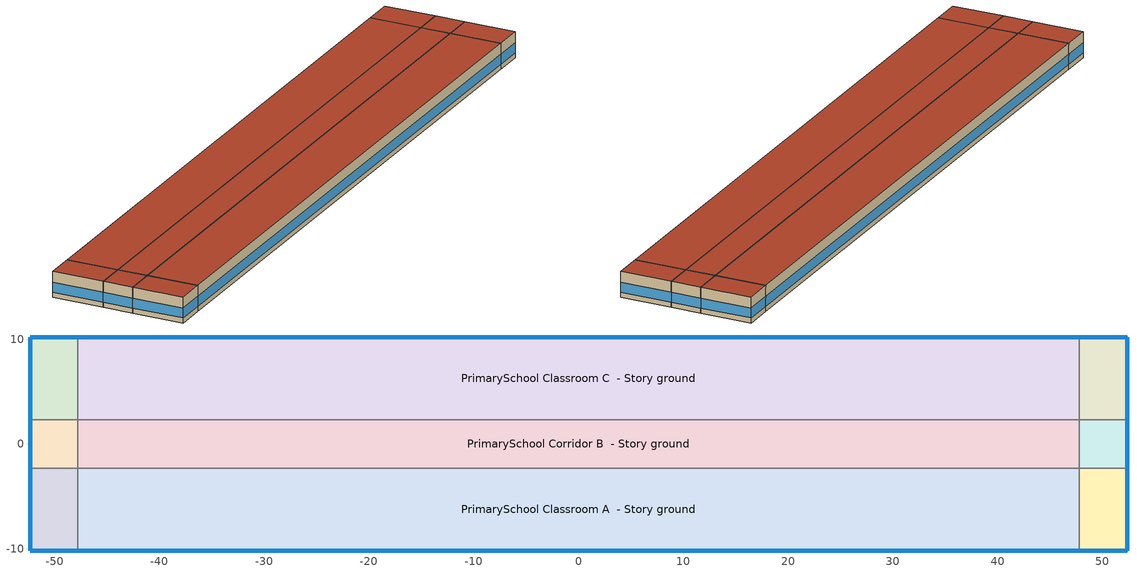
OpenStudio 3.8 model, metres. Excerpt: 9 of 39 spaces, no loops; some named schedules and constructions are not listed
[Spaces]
PrimarySchool Classroom A end_a - Story ground
 floor ground (Foundation F 1.26W/m*K Perim 12.47m Area 36.13m2): -52.36,-10.2 -52.36,-2.3 -47.79,-2.3 -47.79,-10.2 z0
 wall outside: -52.36,-2.3 -52.36,-10.2 -47.79,-10.2 z0:3.96
 wall to PrimarySchool Corridor B end_a - Story ground: -47.79,-2.3 -52.36,-2.3 z0:3.96
 wall to PrimarySchool Classroom A  - Story ground: -47.79,-10.2 -47.79,-2.3 z0:3.96
 window (Window U-0.91 SHGC 0.53): -52.33,-10.2 -47.81,-10.2 / -52.36,-2.33 -52.36,-10.18 z0.76:2.28
 roof outside: -47.79,-10.2 -47.79,-2.3 -52.36,-2.3 -52.36,-10.2 z3.96
PrimarySchool Corridor B end_a - Story ground
 floor ground (Foundation F 1.26W/m*K Perim 4.6m Area 21.03m2): -52.36,-2.3 -52.36,2.3 -47.79,2.3 -47.79,-2.3 z0
 wall outside: -52.36,2.3 -52.36,-2.3 z0:3.96
 wall to PrimarySchool Classroom C end_a - Story ground: -47.79,2.3 -52.36,2.3 z0:3.96
 wall to PrimarySchool Corridor B  - Story ground: -47.79,-2.3 -47.79,2.3 z0:3.96
 window (Window U-0.91 SHGC 0.53): -52.36,2.27 -52.36,-2.27 z0.76:2.28
 roof outside: -47.79,-2.3 -47.79,2.3 -52.36,2.3 -52.36,-2.3 z3.96
PrimarySchool Classroom C end_a - Story ground
 floor ground (Foundation F 1.26W/m*K Perim 12.47m Area 36.13m2): -52.36,2.3 -52.36,10.2 -47.79,10.2 -47.79,2.3 z0
 wall outside: -47.79,10.2 -52.36,10.2 -52.36,2.3 z0:3.96
 wall to PrimarySchool Classroom C  - Story ground: -47.79,2.3 -47.79,10.2 z0:3.96
 window (Window U-0.91 SHGC 0.53): -52.36,10.18 -52.36,2.33 / -47.81,10.2 -52.33,10.2 z0.76:2.28
 roof outside: -47.79,2.3 -47.79,10.2 -52.36,10.2 -52.36,2.3 z3.96
PrimarySchool Classroom A  - Story ground
 floor ground (Foundation F 1.26W/m*K Perim 95.57m Area 755.25m2): -47.79,-10.2 -47.79,-2.3 47.79,-2.3 47.79,-10.2 z0
 wall outside: -47.79,-10.2 47.79,-10.2 z0:3.96
 wall to PrimarySchool Corridor B  - Story ground: 47.79,-2.3 -47.79,-2.3 z0:3.96
 wall to PrimarySchool Classroom A end_b - Story ground: 47.79,-10.2 47.79,-2.3 z0:3.96
 window (Window U-0.91 SHGC 0.53): -47.76,-10.2 47.76,-10.2 z0.76:2.27
 roof outside: 47.79,-10.2 47.79,-2.3 -47.79,-2.3 -47.79,-10.2 z3.96
PrimarySchool Corridor B  - Story ground
 floor ground (Foundation F 1.26W/m*K Perim 0.0m Area 439.69m2): -47.79,-2.3 -47.79,2.3 47.79,2.3 47.79,-2.3 z0
 wall to PrimarySchool Classroom C  - Story ground: 47.79,2.3 -47.79,2.3 z0:3.96
 wall to PrimarySchool Corridor B end_b - Story ground: 47.79,-2.3 47.79,2.3 z0:3.96
 roof outside: 47.79,-2.3 47.79,2.3 -47.79,2.3 -47.79,-2.3 z3.96
PrimarySchool Classroom C  - Story ground
 floor ground (Foundation F 1.26W/m*K Perim 95.57m Area 755.25m2): -47.79,2.3 -47.79,10.2 47.79,10.2 47.79,2.3 z0
 wall outside: 47.79,10.2 -47.79,10.2 z0:3.96
 wall to PrimarySchool Classroom C end_b - Story ground: 47.79,2.3 47.79,10.2 z0:3.96
 window (Window U-0.91 SHGC 0.53): 47.76,10.2 -47.76,10.2 z0.76:2.27
 roof outside: 47.79,2.3 47.79,10.2 -47.79,10.2 -47.79,2.3 z3.96
PrimarySchool Classroom A end_b - Story ground
 floor ground (Foundation F 1.26W/m*K Perim 12.47m Area 36.13m2): 47.79,-10.2 47.79,-2.3 52.36,-2.3 52.36,-10.2 z0
 wall outside: 47.79,-10.2 52.36,-10.2 52.36,-2.3 z0:3.96
 wall to PrimarySchool Corridor B end_b - Story ground: 52.36,-2.3 47.79,-2.3 z0:3.96
 window (Window U-0.91 SHGC 0.53): 47.81,-10.2 52.33,-10.2 / 52.36,-10.18 52.36,-2.33 z0.76:2.28
 roof outside: 52.36,-10.2 52.36,-2.3 47.79,-2.3 47.79,-10.2 z3.96
PrimarySchool Corridor B end_b - Story ground
 floor ground (Foundation F 1.26W/m*K Perim 4.6m Area 21.03m2): 47.79,-2.3 47.79,2.3 52.36,2.3 52.36,-2.3 z0
 wall outside: 52.36,-2.3 52.36,2.3 z0:3.96
 wall to PrimarySchool Classroom C end_b - Story ground: 52.36,2.3 47.79,2.3 z0:3.96
 window (Window U-0.91 SHGC 0.53): 52.36,-2.27 52.36,2.27 z0.76:2.28
 roof outside: 52.36,-2.3 52.36,2.3 47.79,2.3 47.79,-2.3 z3.96
PrimarySchool Classroom C end_b - Story ground
 floor ground (Foundation F 1.26W/m*K Perim 12.47m Area 36.13m2): 47.79,2.3 47.79,10.2 52.36,10.2 52.36,2.3 z0
 wall outside: 52.36,2.3 52.36,10.2 47.79,10.2 z0:3.96
 window (Window U-0.91 SHGC 0.53): 52.33,10.2 47.81,10.2 / 52.36,2.33 52.36,10.18 z0.76:2.28
 roof outside: 52.36,2.3 52.36,10.2 47.79,10.2 47.79,2.3 z3.96
[SizingPeriod:DesignDay] Barometric Pressure {Pa}=82237; Wind Speed {m/s}=3.7; Wind Direction {deg}=90; Rain Indicator=No; Snow Indicator=No; Day of Month=21; Day Type=SummerDesignDay; Daylight Saving Time Indicator=No; Humidity Condition Type=Wetbulb; Dry-Bulb Temperature Range Modifier Type=DefaultMultipliers; Solar Model Indicator=ASHRAETau
Name | Maximum Dry-Bulb Temperature {C} | Daily Dry-Bulb Temperature Range {deltaC} | Month | Wetbulb or DewPoint at Maximum Dry-Bulb {C} | ASHRAE Clear Sky Optical Depth for Beam Irradiance | ASHRAE Clear Sky Optical Depth for Diffuse Irradiance
Buckley Afb October .4% Condns DB=>MCWB 1 | 28 | 13.7 | 10 | 10.9 | 0.273 | 2.645
Buckley Afb September .4% Condns DB=>MCWB 1 | 32.4 | 14.8 | 9 | 13.9 | 0.295 | 2.564
[Schedule:Ruleset]
Name | Default Day Schedule | Summer Design Day Schedule | Winter Design Day Schedule
PrimarySchool Cafeteria Occ | PrimarySchool Cafeteria Occ Default | PrimarySchool Cafeteria Occ Summer Design Day | PrimarySchool Cafeteria Occ Winter Design Day
Education_School BLDG_EQUIP_EndUseData | Education_School BLDG_EQUIP_EndUseData Default | Education_School BLDG_EQUIP_EndUseData Summer Design Day | Education_School BLDG_EQUIP_EndUseData Winter Design Day
PrimarySchool Gym Occ | PrimarySchool Gym Occ Default | PrimarySchool Gym Occ Summer Design Day | PrimarySchool Gym Occ Winter Design Day
PrimarySchool Kitchen Gas | PrimarySchool Kitchen Gas Default | PrimarySchool Kitchen Gas Summer Design Day | PrimarySchool Kitchen Gas Winter Design Day
Education_School BLDG_LIGHT_EndUseData BPR Adjusted | Education_School BLDG_LIGHT_EndUseData Default 1 | Education_School BLDG_LIGHT_EndUseData Summer Design Day 1 | Education_School BLDG_LIGHT_EndUseData Winter Design Day 1
Education_School BLDG_EQUIP_EndUseData BPR Adjusted | Education_School BLDG_EQUIP_EndUseData Default 1 | Education_School BLDG_EQUIP_EndUseData Summer Design Day 1 | Education_School BLDG_EQUIP_EndUseData Winter Design Day 1
[Schedule:Day]
PrimarySchool Cafeteria Occ Default; PrimarySchool Cafeteria Occ Wkdy Day 1: No, 6, 45, 0, 7, 0, 0.01875, 7, 15, 0.0375, 7, 30, 0.05625, 7, 45, 0.075, 8, 0, 0.09375, 8, 15, 0.1125, 8, 30, 0.13125, 8, 45, 0.15, 9, 0, 0.1375, 9, 15, 0.125, 9, 30, 0.1125, 9, 45, 0.1, 10, 0, 0.0875, 10, 15, 0.075, 10, 30, 0.0625, 10, 45, 0.05, 11, 0, 0.1625, 11, 15, 0.275, 11, 30, 0.3875, 11, 45, 0.5, 12, 0, 0.6125, 12, 15, 0.725, 12, 30, 0.8375, 12, 45, 0.95, 13, 0, 0.85, 13, 15, 0.75, 13, 30, 0.65, 13, 45, 0.55, 14, 0, 0.45, 14, 15, 0.35, 14, 30, 0.25, 14, 45, 0.15, 15, 0, 0.13125, 15, 15, 0.1125, 15, 30, 0.09375, 15, 45, 0.075, 16, 0, 0.05625, 16, 15, 0.0375, 16, 30, 0.01875, 16, 45, 0, 24, 0, 0
PrimarySchool Cafeteria Occ Summer Design Day: No, 7, 0, 0, 9, 0, 0.15, 11, 0, 0.05, 13, 0, 0.95, 15, 0, 0.15, 24, 0, 0
PrimarySchool Cafeteria Occ Wkdy Day: No, 9, 45, 0, 13, 15, 0.25, 24, 0, 0
PrimarySchool Cafeteria Occ Winter Design Day; Education_School BLDG_EQUIP_EndUseData Winter Design Day; PrimarySchool Gym Occ Winter Design Day; Education_School BLDG_LIGHT_EndUseData Winter Design Day 1; Education_School BLDG_EQUIP_EndUseData Winter Design Day 1: No, 24, 0, 0
Education_School BLDG_LIGHT_EndUseData Sat Day; Education_School BLDG_LIGHT_EndUseData Sat Day 2: No, 0, 15, 0.284535, 0, 30, 0.283933, 0, 45, 0.283331, 1, 0, 0.28273, 1, 15, 0.282743, 1, 30, 0.282756, 1, 45, 0.28277, 2, 0, 0.282783, 2, 15, 0.282823, 2, 30, 0.282862, 2, 45, 0.282902, 3, 0, 0.282942, 3, 15, 0.282908, 3, 30, 0.282875, 3, 45, 0.282842, 4, 0, 0.282808, 4, 15, 0.28279, 4, 30, 0.282773, 4, 45, 0.282755, 5, 0, 0.282737, 5, 15, 0.28242, 5, 30, 0.282102, 5, 45, 0.281785, 6, 0, 0.281468, 6, 15, 0.281412, 6, 30, 0.281357, 6, 45, 0.281302, 7, 0, 0.281247, 7, 15, 0.281273, 7, 30, 0.281299, 7, 45, 0.281325, 8, 0, 0.281351, 8, 15, 0.281302, 8, 30, 0.281253, 8, 45, 0.281203, 9, 0, 0.281154, 9, 15, 0.281224, 9, 30, 0.281294, 9, 45, 0.281364, 10, 0, 0.281434, 10, 15, 0.282994, 10, 30, 0.283, 10, 45, 0.283007, 11, 0, 0.283013, 11, 15, 0.28302, 11, 30, 0.283026, 11, 45, 0.283033, 12, 0, 0.283039, 12, 15, 0.283045, 12, 30, 0.283052, 12, 45, 0.283058, 13, 0, 0.283065, 13, 15, 0.283071, 13, 30, 0.283078, 13, 45, 0.283084, 14, 0, 0.283091, 14, 15, 0.283097, 14, 30, 0.283103, 14, 45, 0.28311, 15, 0, 0.283116, 15, 15, 0.283123, 15, 30, 0.283129, 15, 45, 0.283136, 16, 0, 0.283142, 16, 15, 0.28417, 16, 30, 0.285198, 16, 45, 0.286226, 17, 0, 0.287253, 17, 15, 0.289428, 17, 30, 0.291602, 17, 45, 0.293777, 18, 0, 0.295951, 18, 15, 0.295783, 18, 30, 0.295615, 18, 45, 0.295446, 19, 0, 0.295278, 19, 15, 0.294504, 19, 30, 0.29373, 19, 45, 0.292957, 20, 0, 0.292183, 20, 15, 0.291819, 20, 30, 0.291455, 20, 45, 0.291091, 21, 0, 0.290727, 21, 15, 0.290008, 21, 30, 0.289289, 21, 45, 0.28857, 22, 0, 0.28785, 22, 15, 0.287487, 22, 30, 0.287124, 22, 45, 0.286761, 23, 0, 0.286398, 23, 15, 0.286083, 23, 30, 0.285767, 23, 45, 0.285452, 24, 0, 0.285136
Education_School BLDG_LIGHT_EndUseData Sat Day 1: No, 0, 15, 0.238809, 0, 30, 0.238185, 0, 45, 0.237561, 1, 0, 0.236937, 1, 15, 0.237487, 1, 30, 0.238037, 1, 45, 0.238587, 2, 0, 0.239137, 2, 15, 0.239504, 2, 30, 0.239871, 2, 45, 0.240239, 3, 0, 0.240606, 3, 15, 0.240282, 3, 30, 0.239957, 3, 45, 0.239632, 4, 0, 0.239308, 4, 15, 0.238947, 4, 30, 0.238586, 4, 45, 0.238225, 5, 0, 0.237864, 5, 15, 0.236906, 5, 30, 0.235947, 5, 45, 0.234988, 6, 0, 0.23403, 6, 15, 0.23367, 6, 30, 0.233309, 6, 45, 0.232949, 7, 0, 0.232589, 7, 15, 0.232395, 7, 30, 0.232202, 7, 45, 0.232008, 8, 0, 0.231815, 8, 15, 0.231821, 8, 30, 0.231827, 8, 45, 0.231833, 9, 0, 0.231839, 9, 15, 0.23184, 9, 30, 0.23184, 9, 45, 0.231841, 10, 0, 0.231841, 10, 15, 0.23464, 10, 30, 0.234633, 10, 45, 0.234626, 11, 0, 0.234619, 11, 15, 0.234611, 11, 30, 0.234604, 11, 45, 0.234597, 12, 0, 0.23459, 12, 15, 0.234583, 12, 30, 0.234576, 12, 45, 0.234568, 13, 0, 0.234561, 13, 15, 0.234554, 13, 30, 0.234547, 13, 45, 0.23454, 14, 0, 0.234532, 14, 15, 0.234525, 14, 30, 0.234518, 14, 45, 0.234511, 15, 0, 0.234504, 15, 15, 0.234496, 15, 30, 0.234489, 15, 45, 0.234482, 16, 0, 0.234475, 16, 15, 0.235475, 16, 30, 0.236476, 16, 45, 0.237477, 17, 0, 0.238478, 17, 15, 0.239412, 17, 30, 0.240346, 17, 45, 0.24128, 18, 0, 0.242214, 18, 15, 0.242648, 18, 30, 0.243082, 18, 45, 0.243516, 19, 0, 0.24395, 19, 15, 0.243967, 19, 30, 0.243983, 19, 45, 0.243999, 20, 0, 0.244015, 20, 15, 0.243411, 20, 30, 0.242806, 20, 45, 0.242202, 21, 0, 0.241597, 21, 15, 0.241659, 21, 30, 0.24172, 21, 45, 0.241782, 22, 0, 0.241844, 22, 15, 0.242085, 22, 30, 0.242327, 22, 45, 0.242568, 23, 0, 0.24281, 23, 15, 0.241965, 23, 30, 0.241121, 23, 45, 0.240277, 24, 0, 0.239432
Education_School BLDG_LIGHT_EndUseData Sun Day; Education_School BLDG_LIGHT_EndUseData Sun Day 2: No, 0, 15, 0.158593, 0, 30, 0.158711, 0, 45, 0.15883, 1, 0, 0.158948, 1, 15, 0.159368, 1, 30, 0.159788, 1, 45, 0.160208, 2, 0, 0.160628, 2, 15, 0.161124, 2, 30, 0.161619, 2, 45, 0.162114, 3, 0, 0.162609, 3, 15, 0.161951, 3, 30, 0.161294, 3, 45, 0.160636, 4, 0, 0.159979, 4, 15, 0.159595, 4, 30, 0.159211, 4, 45, 0.158828, 5, 0, 0.158444, 5, 15, 0.15756, 5, 30, 0.156677, 5, 45, 0.155793, 6, 0, 0.154909, 6, 15, 0.154809, 6, 30, 0.154708, 6, 45, 0.154608, 7, 0, 0.154508, 7, 15, 0.154704, 7, 30, 0.154901, 7, 45, 0.155098, 8, 0, 0.155294, 8, 15, 0.15509, 8, 30, 0.154886, 8, 45, 0.154682, 9, 0, 0.154479, 9, 15, 0.154485, 9, 30, 0.154491, 9, 45, 0.154498, 10, 0, 0.154504, 10, 15, 0.157033, 10, 30, 0.157023, 10, 45, 0.157013, 11, 0, 0.157003, 11, 15, 0.156992, 11, 30, 0.156982, 11, 45, 0.156972, 12, 0, 0.156962, 12, 15, 0.156951, 12, 30, 0.156941, 12, 45, 0.156931, 13, 0, 0.156921, 13, 15, 0.15691, 13, 30, 0.1569, 13, 45, 0.15689, 14, 0, 0.15688, 14, 15, 0.156869, 14, 30, 0.156859, 14, 45, 0.156849, 15, 0, 0.156839, 15, 15, 0.156828, 15, 30, 0.156818, 15, 45, 0.156808, 16, 0, 0.156798, 16, 15, 0.156787, 16, 30, 0.156776, 16, 45, 0.156765, 17, 0, 0.156754, 17, 15, 0.157069, 17, 30, 0.157383, 17, 45, 0.157697, 18, 0, 0.158012, 18, 15, 0.158108, 18, 30, 0.158205, 18, 45, 0.158301, 19, 0, 0.158398, 19, 15, 0.158393, 19, 30, 0.158389, 19, 45, 0.158385, 20, 0, 0.15838, 20, 15, 0.158322, 20, 30, 0.158264, 20, 45, 0.158205, 21, 0, 0.158147, 21, 15, 0.157918, 21, 30, 0.157688, 21, 45, 0.157459, 22, 0, 0.15723, 22, 15, 0.157404, 22, 30, 0.157578, 22, 45, 0.157753, 23, 0, 0.157927, 23, 15, 0.158064, 23, 30, 0.158201, 23, 45, 0.158338, 24, 0, 0.158475
Education_School BLDG_LIGHT_EndUseData Sun Day 1: No, 0, 15, 0.20916, 0, 30, 0.209553, 0, 45, 0.209947, 1, 0, 0.210341, 1, 15, 0.210756, 1, 30, 0.211171, 1, 45, 0.211586, 2, 0, 0.212001, 2, 15, 0.212299, 2, 30, 0.212596, 2, 45, 0.212894, 3, 0, 0.213192, 3, 15, 0.212951, 3, 30, 0.212711, 3, 45, 0.212471, 4, 0, 0.21223, 4, 15, 0.211908, 4, 30, 0.211586, 4, 45, 0.211263, 5, 0, 0.210941, 5, 15, 0.209655, 5, 30, 0.20837, 5, 45, 0.207084, 6, 0, 0.205798, 6, 15, 0.20593, 6, 30, 0.206061, 6, 45, 0.206193, 7, 0, 0.206324, 7, 15, 0.205481, 7, 30, 0.204637, 7, 45, 0.203794, 8, 0, 0.20295, 8, 15, 0.202878, 8, 30, 0.202805, 8, 45, 0.202733, 9, 0, 0.20266, 9, 15, 0.202652, 9, 30, 0.202643, 9, 45, 0.202634, 10, 0, 0.202626, 10, 15, 0.202635, 10, 30, 0.202635, 10, 45, 0.202635, 11, 0, 0.202635, 11, 15, 0.202635, 11, 30, 0.202635, 11, 45, 0.202635, 12, 0, 0.202635, 12, 15, 0.202636, 12, 30, 0.202636, 12, 45, 0.202636, 13, 0, 0.202636, 13, 15, 0.202636, 13, 30, 0.202636, 13, 45, 0.202636, 14, 0, 0.202636, 14, 15, 0.202637, 14, 30, 0.202637, 14, 45, 0.202637, 15, 0, 0.202637, 15, 15, 0.202637, 15, 30, 0.202637, 15, 45, 0.202637, 16, 0, 0.202637, 16, 15, 0.202611, 16, 30, 0.202585, 16, 45, 0.202558, 17, 0, 0.202532, 17, 15, 0.202606, 17, 30, 0.20268, 17, 45, 0.202753, 18, 0, 0.202827, 18, 15, 0.203218, 18, 30, 0.203609, 18, 45, 0.204, 19, 0, 0.204391, 19, 15, 0.204637, 19, 30, 0.204883, 19, 45, 0.205129, 20, 0, 0.205375, 20, 15, 0.205494, 20, 30, 0.205613, 20, 45, 0.205732, 21, 0, 0.205851, 21, 15, 0.20613, 21, 30, 0.206409, 21, 45, 0.206688, 22, 0, 0.206967, 22, 15, 0.207533, 22, 30, 0.208098, 22, 45, 0.208664, 23, 0, 0.20923, 23, 15, 0.209114, 23, 30, 0.208998, 23, 45, 0.208882, 24, 0, 0.208766
Education_School BLDG_EQUIP_EndUseData Default: No, 0, 15, 0.29545, 0, 30, 0.286262, 0, 45, 0.277075, 1, 0, 0.267888, 1, 15, 0.2587, 1, 30, 0.272775, 1, 45, 0.28685, 2, 0, 0.300925, 2, 15, 0.315, 2, 30, 0.311225, 2, 45, 0.30745, 3, 0, 0.303675, 3, 15, 0.2999, 3, 30, 0.290225, 3, 45, 0.28055, 4, 0, 0.270875, 4, 15, 0.2612, 4, 30, 0.25845, 4, 45, 0.2557, 5, 0, 0.25295, 5, 15, 0.2502, 5, 30, 0.258075, 5, 45, 0.26595, 6, 0, 0.273825, 6, 15, 0.2817, 6, 30, 0.302125, 6, 45, 0.32255, 7, 0, 0.342975, 7, 15, 0.3634, 7, 30, 0.4, 7, 45, 0.4366, 8, 0, 0.4732, 8, 15, 0.5098, 8, 30, 0.550475, 8, 45, 0.59115, 9, 0, 0.631825, 9, 15, 0.6725, 9, 30, 0.709, 9, 45, 0.7455, 10, 0, 0.782, 10, 15, 0.8185, 10, 30, 0.8325, 10, 45, 0.8465, 11, 0, 0.8605, 11, 15, 0.8745, 11, 30, 0.885575, 11, 45, 0.89665, 12, 0, 0.907725, 12, 15, 0.9188, 12, 30, 0.921375, 12, 45, 0.92395, 13, 0, 0.926525, 13, 15, 0.9291, 13, 30, 0.9331, 13, 45, 0.9371, 14, 0, 0.9411, 14, 15, 0.9451, 14, 30, 0.9482, 14, 45, 0.9513, 15, 0, 0.9544, 15, 15, 0.9575, 15, 30, 0.951175, 15, 45, 0.94485, 16, 0, 0.938525, 16, 15, 0.9322, 16, 30, 0.9106, 16, 45, 0.889, 17, 0, 0.8674, 17, 15, 0.8458, 17, 30, 0.808675, 17, 45, 0.77155, 18, 0, 0.734425, 18, 15, 0.6973, 18, 30, 0.66005, 18, 45, 0.6228, 19, 0, 0.58555, 19, 15, 0.5483, 19, 30, 0.518725, 19, 45, 0.48915, 20, 0, 0.459575, 20, 15, 0.43, 20, 30, 0.41015, 20, 45, 0.3903, 21, 0, 0.37045, 21, 15, 0.3506, 21, 30, 0.340475, 21, 45, 0.33035, 22, 0, 0.320225, 22, 15, 0.3101, 22, 30, 0.30635, 22, 45, 0.3026, 23, 0, 0.29885, 23, 15, 0.2951, 23, 30, 0.295187, 23, 45, 0.295275, 24, 0, 0.295362
Education_School BLDG_EQUIP_EndUseData Summer Design Day; Education_School BLDG_LIGHT_EndUseData Summer Design Day 1; Education_School BLDG_EQUIP_EndUseData Summer Design Day 1: No, 24, 0, 1
PrimarySchool Gym Occ Default; PrimarySchool Gym Occ Wkdy Day 1: No, 6, 45, 0, 7, 0, 0.021875, 7, 15, 0.04375, 7, 30, 0.065625, 7, 45, 0.0875, 8, 0, 0.109375, 8, 15, 0.13125, 8, 30, 0.153125, 8, 45, 0.175, 9, 0, 0.196875, 9, 15, 0.21875, 9, 30, 0.240625, 9, 45, 0.2625, 10, 0, 0.284375, 10, 15, 0.30625, 10, 30, 0.328125, 10, 45, 0.35, 14, 45, 0.35, 15, 0, 0.3875, 15, 15, 0.425, 15, 30, 0.4625, 15, 45, 0.5, 16, 0, 0.5375, 16, 15, 0.575, 16, 30, 0.6125, 16, 45, 0.65, 17, 0, 0.6875, 17, 15, 0.725, 17, 30, 0.7625, 17, 45, 0.8, 18, 0, 0.8375, 18, 15, 0.875, 18, 30, 0.9125, 18, 45, 0.95, 20, 15, 0.95, 20, 30, 0.870833, 20, 45, 0.791667, 21, 0, 0.7125, 21, 15, 0.633333, 21, 30, 0.554167, 21, 45, 0.475, 22, 0, 0.395833, 22, 15, 0.316667, 22, 30, 0.2375, 22, 45, 0.158333, 23, 0, 0.0791667, 23, 15, 0, 24, 0, 0
PrimarySchool Gym Occ Summer Design Day: No, 8, 0, 0, 16, 0, 0.35, 21, 0, 0.95, 24, 0, 0
PrimarySchool Gym Occ Wkdy Day: No, 8, 45, 0, 16, 45, 0.35, 24, 0, 0
PrimarySchool Kitchen Gas Default: No, 7, 45, 0.02, 8, 0, 0.03625, 8, 15, 0.0525, 8, 30, 0.06875, 8, 45, 0.085, 9, 0, 0.10125, 9, 15, 0.1175, 9, 30, 0.13375, 9, 45, 0.15, 10, 0, 0.15625, 10, 15, 0.1625, 10, 30, 0.16875, 10, 45, 0.175, 11, 0, 0.18125, 11, 15, 0.1875, 11, 30, 0.19375, 11, 45, 0.2, 12, 45, 0.2, 13, 0, 0.1875, 13, 15, 0.175, 13, 30, 0.1625, 13, 45, 0.15, 14, 0, 0.1375, 14, 15, 0.125, 14, 30, 0.1125, 14, 45, 0.1, 15, 0, 0.09, 15, 15, 0.08, 15, 30, 0.07, 15, 45, 0.06, 16, 0, 0.05, 16, 15, 0.04, 16, 30, 0.03, 16, 45, 0.02, 24, 0, 0.02
PrimarySchool Kitchen Gas Summer Design Day: No, 8, 0, 0.02, 10, 0, 0.15, 13, 0, 0.2, 15, 0, 0.1, 24, 0, 0.02
PrimarySchool Kitchen Gas Winter Design Day: No, 24, 0, 0.02
Education_School BLDG_LIGHT_EndUseData Wkdy Day 2: No, 0, 15, 0.591088, 0, 30, 0.591086, 0, 45, 0.591084, 1, 0, 0.591083, 1, 15, 0.591081, 1, 30, 0.591079, 1, 45, 0.591077, 2, 0, 0.591075, 2, 15, 0.591073, 2, 30, 0.591072, 2, 45, 0.59107, 3, 0, 0.591068, 3, 15, 0.591066, 3, 30, 0.591084, 3, 45, 0.591103, 4, 0, 0.591121, 4, 15, 0.591139, 4, 30, 0.591146, 4, 45, 0.591153, 5, 0, 0.59116, 5, 15, 0.591167, 5, 30, 0.591701, 5, 45, 0.592235, 6, 0, 0.592768, 6, 15, 0.593302, 6, 30, 0.596053, 6, 45, 0.598804, 7, 0, 0.601555, 7, 15, 0.604307, 7, 30, 0.610619, 7, 45, 0.616932, 8, 0, 0.623245, 8, 15, 0.629558, 8, 30, 0.634491, 8, 45, 0.639425, 9, 0, 0.644359, 9, 15, 0.649293, 9, 30, 0.649705, 9, 45, 0.650118, 10, 0, 0.65053, 10, 15, 0.650942, 10, 30, 0.652875, 10, 45, 0.654807, 11, 0, 0.65674, 11, 15, 0.654716, 11, 30, 0.654537, 11, 45, 0.654358, 12, 0, 0.653311, 12, 15, 0.652265, 12, 30, 0.651218, 12, 45, 0.650171, 13, 0, 0.648376, 13, 15, 0.646582, 13, 30, 0.644787, 13, 45, 0.642992, 14, 0, 0.640146, 14, 15, 0.6373, 14, 30, 0.634454, 14, 45, 0.631608, 15, 0, 0.629798, 15, 15, 0.627987, 15, 30, 0.626177, 15, 45, 0.609551, 16, 0, 0.607832, 16, 15, 0.606113, 16, 30, 0.604326, 16, 45, 0.602539, 17, 0, 0.600753, 17, 15, 0.598966, 17, 30, 0.597053, 17, 45, 0.595141, 18, 0, 0.593228, 18, 15, 0.591316, 18, 30, 0.591281, 18, 45, 0.591247, 19, 0, 0.591213, 19, 15, 0.591179, 19, 30, 0.591174, 19, 45, 0.59117, 20, 0, 0.591165, 20, 15, 0.59116, 20, 30, 0.591148, 20, 45, 0.591135, 21, 0, 0.591123, 21, 15, 0.59111, 21, 30, 0.591108, 21, 45, 0.591106, 22, 0, 0.591105, 22, 15, 0.591103, 22, 30, 0.591101, 22, 45, 0.591099, 23, 0, 0.591097, 23, 15, 0.591095, 23, 30, 0.591094, 23, 45, 0.591092, 24, 0, 0.59109
Education_School BLDG_LIGHT_EndUseData Wkdy Day 3; Education_School BLDG_LIGHT_EndUseData Default 1: No, 0, 15, 0.591179, 0, 30, 0.591174, 0, 45, 0.59117, 1, 0, 0.591165, 1, 15, 0.59116, 1, 30, 0.591148, 1, 45, 0.591135, 2, 0, 0.591123, 2, 15, 0.59111, 2, 30, 0.591099, 2, 45, 0.591088, 3, 0, 0.591077, 3, 15, 0.591066, 3, 30, 0.591084, 3, 45, 0.591103, 4, 0, 0.591121, 4, 15, 0.591139, 4, 30, 0.591146, 4, 45, 0.591153, 5, 0, 0.59116, 5, 15, 0.591167, 5, 30, 0.591701, 5, 45, 0.592235, 6, 0, 0.592768, 6, 15, 0.593302, 6, 30, 0.596053, 6, 45, 0.598804, 7, 0, 0.601555, 7, 15, 0.604307, 7, 30, 0.610619, 7, 45, 0.616932, 8, 0, 0.623245, 8, 15, 0.629558, 8, 30, 0.634491, 8, 45, 0.639425, 9, 0, 0.644359, 9, 15, 0.649293, 9, 30, 0.649705, 9, 45, 0.650118, 10, 0, 0.65053, 10, 15, 0.650942, 10, 30, 0.652392, 10, 45, 0.653841, 11, 0, 0.655291, 11, 15, 0.65674, 11, 30, 0.656212, 11, 45, 0.655685, 12, 0, 0.655157, 12, 15, 0.65463, 12, 30, 0.654696, 12, 45, 0.654762, 13, 0, 0.654828, 13, 15, 0.654894, 13, 30, 0.65476, 13, 45, 0.654626, 14, 0, 0.654492, 14, 15, 0.654358, 14, 30, 0.653311, 14, 45, 0.652265, 15, 0, 0.651218, 15, 15, 0.650171, 15, 30, 0.648376, 15, 45, 0.646582, 16, 0, 0.644787, 16, 15, 0.642992, 16, 30, 0.640146, 16, 45, 0.6373, 17, 0, 0.634454, 17, 15, 0.631608, 17, 30, 0.630251, 17, 45, 0.628893, 18, 0, 0.627535, 18, 15, 0.626177, 18, 30, 0.625312, 18, 45, 0.624447, 19, 0, 0.623582, 19, 15, 0.622717, 19, 30, 0.619855, 19, 45, 0.616994, 20, 0, 0.614132, 20, 15, 0.61127, 20, 30, 0.609981, 20, 45, 0.608691, 21, 0, 0.607402, 21, 15, 0.606113, 21, 30, 0.604326, 21, 45, 0.602539, 22, 0, 0.600753, 22, 15, 0.598966, 22, 30, 0.597053, 22, 45, 0.595141, 23, 0, 0.593228, 23, 15, 0.591316, 23, 30, 0.591281, 23, 45, 0.591247, 24, 0, 0.591213
Education_School BLDG_LIGHT_EndUseData Wkdy Day 4: No, 0, 15, 0.360462, 0, 30, 0.360465, 0, 45, 0.360469, 1, 0, 0.360473, 1, 15, 0.360476, 1, 30, 0.360499, 1, 45, 0.360522, 2, 0, 0.360545, 2, 15, 0.360567, 2, 30, 0.360432, 2, 45, 0.360296, 3, 0, 0.36016, 3, 15, 0.360024, 3, 30, 0.359994, 3, 45, 0.359965, 4, 0, 0.359935, 4, 15, 0.359906, 4, 30, 0.359748, 4, 45, 0.35959, 5, 0, 0.359432, 5, 15, 0.359274, 5, 30, 0.359848, 5, 45, 0.360422, 6, 0, 0.360997, 6, 15, 0.361571, 6, 30, 0.363051, 6, 45, 0.364531, 7, 0, 0.366011, 7, 15, 0.36749, 7, 30, 0.368744, 7, 45, 0.369999, 8, 0, 0.371253, 8, 15, 0.372507, 8, 30, 0.374497, 8, 45, 0.376488, 9, 0, 0.378479, 9, 15, 0.380469, 9, 30, 0.38237, 9, 45, 0.38427, 10, 0, 0.386171, 10, 15, 0.388072, 10, 30, 0.389185, 10, 45, 0.390298, 11, 0, 0.391411, 11, 15, 0.392525, 11, 30, 0.393091, 11, 45, 0.393656, 12, 0, 0.394222, 12, 15, 0.394788, 12, 30, 0.395066, 12, 45, 0.395344, 13, 0, 0.395623, 13, 15, 0.395901, 13, 30, 0.396517, 13, 45, 0.397134, 14, 0, 0.39775, 14, 15, 0.398366, 14, 30, 0.398573, 14, 45, 0.39878, 15, 0, 0.398987, 15, 15, 0.399193, 15, 30, 0.398307, 15, 45, 0.397421, 16, 0, 0.396534, 16, 15, 0.395648, 16, 30, 0.393719, 16, 45, 0.39179, 17, 0, 0.389861, 17, 15, 0.387932, 17, 30, 0.386927, 17, 45, 0.385922, 18, 0, 0.384917, 18, 15, 0.383912, 18, 30, 0.383959, 18, 45, 0.384006, 19, 0, 0.384053, 19, 15, 0.3841, 19, 30, 0.382808, 19, 45, 0.381516, 20, 0, 0.380224, 20, 15, 0.378932, 20, 30, 0.377545, 20, 45, 0.376157, 21, 0, 0.374769, 21, 15, 0.373382, 21, 30, 0.372292, 21, 45, 0.371202, 22, 0, 0.370112, 22, 15, 0.369022, 22, 30, 0.367172, 22, 45, 0.365322, 23, 0, 0.363473, 23, 15, 0.361623, 23, 30, 0.361333, 23, 45, 0.361042, 24, 0, 0.360752
Education_School BLDG_LIGHT_EndUseData Wkdy Day 5: No, 0, 15, 0.360296, 0, 30, 0.360273, 0, 45, 0.36025, 1, 0, 0.360228, 1, 15, 0.360205, 1, 30, 0.360182, 1, 45, 0.36016, 2, 0, 0.360137, 2, 15, 0.360114, 2, 30, 0.360092, 2, 45, 0.360069, 3, 0, 0.360047, 3, 15, 0.360024, 3, 30, 0.359994, 3, 45, 0.359965, 4, 0, 0.359935, 4, 15, 0.359906, 4, 30, 0.359748, 4, 45, 0.35959, 5, 0, 0.359432, 5, 15, 0.359274, 5, 30, 0.359848, 5, 45, 0.360422, 6, 0, 0.360997, 6, 15, 0.361571, 6, 30, 0.363051, 6, 45, 0.364531, 7, 0, 0.366011, 7, 15, 0.36749, 7, 30, 0.368744, 7, 45, 0.369999, 8, 0, 0.371253, 8, 15, 0.372507, 8, 30, 0.374497, 8, 45, 0.376488, 9, 0, 0.378479, 9, 15, 0.380469, 9, 30, 0.38237, 9, 45, 0.38427, 10, 0, 0.386171, 10, 15, 0.388072, 10, 30, 0.389556, 10, 45, 0.39104, 11, 0, 0.392525, 11, 15, 0.396723, 11, 30, 0.397545, 11, 45, 0.398366, 12, 0, 0.398573, 12, 15, 0.39878, 12, 30, 0.398987, 12, 45, 0.399193, 13, 0, 0.398307, 13, 15, 0.397421, 13, 30, 0.396534, 13, 45, 0.395648, 14, 0, 0.393719, 14, 15, 0.39179, 14, 30, 0.389861, 14, 45, 0.387932, 15, 0, 0.386592, 15, 15, 0.385252, 15, 30, 0.383912, 15, 45, 0.377082, 16, 0, 0.375232, 16, 15, 0.373382, 16, 30, 0.372292, 16, 45, 0.371202, 17, 0, 0.370112, 17, 15, 0.369022, 17, 30, 0.367172, 17, 45, 0.365322, 18, 0, 0.363473, 18, 15, 0.361623, 18, 30, 0.361333, 18, 45, 0.361042, 19, 0, 0.360752, 19, 15, 0.360462, 19, 30, 0.360465, 19, 45, 0.360469, 20, 0, 0.360473, 20, 15, 0.360476, 20, 30, 0.360499, 20, 45, 0.360522, 21, 0, 0.360545, 21, 15, 0.360567, 21, 30, 0.360545, 21, 45, 0.360522, 22, 0, 0.360499, 22, 15, 0.360477, 22, 30, 0.360454, 22, 45, 0.360432, 23, 0, 0.360409, 23, 15, 0.360386, 23, 30, 0.360364, 23, 45, 0.360341, 24, 0, 0.360318
Education_School BLDG_EQUIP_EndUseData Wknd Day 3; Education_School BLDG_EQUIP_EndUseData Wknd Day 4; Education_School BLDG_EQUIP_EndUseData Wknd Day 7; Education_School BLDG_EQUIP_EndUseData Wknd Day 8: No, 0, 15, 0.300213, 0, 30, 0.288043, 0, 45, 0.275872, 1, 0, 0.263702, 1, 15, 0.249522, 1, 30, 0.235342, 1, 45, 0.221162, 2, 0, 0.206982, 2, 15, 0.198161, 2, 30, 0.18934, 2, 45, 0.18052, 3, 0, 0.171699, 3, 15, 0.167345, 3, 30, 0.16299, 3, 45, 0.158636, 4, 0, 0.154281, 4, 15, 0.151825, 4, 30, 0.149368, 4, 45, 0.146912, 5, 0, 0.144455, 5, 15, 0.139319, 5, 30, 0.134183, 5, 45, 0.129047, 6, 0, 0.123911, 6, 15, 0.108559, 6, 30, 0.0932061, 6, 45, 0.0778537, 7, 0, 0.0625012, 7, 15, 0.0539597, 7, 30, 0.0454181, 7, 45, 0.0368766, 8, 0, 0.028335, 8, 15, 0.0288933, 8, 30, 0.0294515, 8, 45, 0.0300098, 9, 0, 0.0305681, 9, 15, 0.0304564, 9, 30, 0.0303448, 9, 45, 0.0302331, 10, 0, 0.0301215, 10, 15, 0.132767, 10, 30, 0.133527, 10, 45, 0.134288, 11, 0, 0.135049, 11, 15, 0.135809, 11, 30, 0.13657, 11, 45, 0.13733, 12, 0, 0.138091, 12, 15, 0.138852, 12, 30, 0.139612, 12, 45, 0.140373, 13, 0, 0.141134, 13, 15, 0.141894, 13, 30, 0.142655, 13, 45, 0.143416, 14, 0, 0.144176, 14, 15, 0.144937, 14, 30, 0.145698, 14, 45, 0.146458, 15, 0, 0.147219, 15, 15, 0.14798, 15, 30, 0.14874, 15, 45, 0.149501, 16, 0, 0.150261, 16, 15, 0.164442, 16, 30, 0.178622, 16, 45, 0.192802, 17, 0, 0.206982, 17, 15, 0.219822, 17, 30, 0.232662, 17, 45, 0.245503, 18, 0, 0.258343, 18, 15, 0.261804, 18, 30, 0.265265, 18, 45, 0.268727, 19, 0, 0.272188, 19, 15, 0.281902, 19, 30, 0.291616, 19, 45, 0.30133, 20, 0, 0.311044, 20, 15, 0.315733, 20, 30, 0.320423, 20, 45, 0.325112, 21, 0, 0.329801, 21, 15, 0.333151, 21, 30, 0.336501, 21, 45, 0.33985, 22, 0, 0.3432, 22, 15, 0.341302, 22, 30, 0.339404, 22, 45, 0.337506, 23, 0, 0.335608, 23, 15, 0.329801, 23, 30, 0.323995, 23, 45, 0.318189, 24, 0, 0.312383
Education_School BLDG_EQUIP_EndUseData Wknd Day 5; Education_School BLDG_EQUIP_EndUseData Wknd Day 6: No, 0, 15, 0.277694, 0, 30, 0.272957, 0, 45, 0.268219, 1, 0, 0.263482, 1, 15, 0.270098, 1, 30, 0.276714, 1, 45, 0.28333, 2, 0, 0.289947, 2, 15, 0.283902, 2, 30, 0.277858, 2, 45, 0.271813, 3, 0, 0.265769, 3, 15, 0.252781, 3, 30, 0.239794, 3, 45, 0.226806, 4, 0, 0.213819, 4, 15, 0.196257, 4, 30, 0.178695, 4, 45, 0.161134, 5, 0, 0.143572, 5, 15, 0.125765, 5, 30, 0.107959, 5, 45, 0.090152, 6, 0, 0.0723453, 6, 15, 0.0613428, 6, 30, 0.0503402, 6, 45, 0.0393376, 7, 0, 0.028335, 7, 15, 0.0327213, 7, 30, 0.0371077, 7, 45, 0.041494, 8, 0, 0.0458803, 8, 15, 0.047759, 8, 30, 0.0496377, 8, 45, 0.0515164, 9, 0, 0.0533951, 9, 15, 0.0577242, 9, 30, 0.0620534, 9, 45, 0.0663825, 10, 0, 0.0707117, 10, 15, 0.101307, 10, 30, 0.101639, 10, 45, 0.10197, 11, 0, 0.102302, 11, 15, 0.102634, 11, 30, 0.102966, 11, 45, 0.103298, 12, 0, 0.10363, 12, 15, 0.103961, 12, 30, 0.104293, 12, 45, 0.104625, 13, 0, 0.104957, 13, 15, 0.105289, 13, 30, 0.105621, 13, 45, 0.105952, 14, 0, 0.106284, 14, 15, 0.106616, 14, 30, 0.106948, 14, 45, 0.10728, 15, 0, 0.107612, 15, 15, 0.107943, 15, 30, 0.108275, 15, 45, 0.108607, 16, 0, 0.108939, 16, 15, 0.108367, 16, 30, 0.107795, 16, 45, 0.107224, 17, 0, 0.106652, 17, 15, 0.113105, 17, 30, 0.119558, 17, 45, 0.12601, 18, 0, 0.132463, 18, 15, 0.148065, 18, 30, 0.163666, 18, 45, 0.179267, 19, 0, 0.194869, 19, 15, 0.205406, 19, 30, 0.215943, 19, 45, 0.22648, 20, 0, 0.237017, 20, 15, 0.241672, 20, 30, 0.246328, 20, 45, 0.250984, 21, 0, 0.25564, 21, 15, 0.261521, 21, 30, 0.267402, 21, 45, 0.273283, 22, 0, 0.279165, 22, 15, 0.282023, 22, 30, 0.284882, 22, 45, 0.287741, 23, 0, 0.2906, 23, 15, 0.288558, 23, 30, 0.286516, 23, 45, 0.284474, 24, 0, 0.282432
Education_School BLDG_EQUIP_EndUseData Wkdy Day 2: No, 0, 15, 0.121502, 0, 30, 0.120692, 0, 45, 0.119883, 1, 0, 0.119074, 1, 15, 0.118265, 1, 30, 0.117456, 1, 45, 0.116647, 2, 0, 0.115838, 2, 15, 0.115028, 2, 30, 0.114219, 2, 45, 0.11341, 3, 0, 0.112601, 3, 15, 0.111792, 3, 30, 0.0993493, 3, 45, 0.0869067, 4, 0, 0.0744641, 4, 15, 0.0620216, 4, 30, 0.0584849, 4, 45, 0.0549483, 5, 0, 0.0514116, 5, 15, 0.047875, 5, 30, 0.0580027, 5, 45, 0.0681303, 6, 0, 0.078258, 6, 15, 0.0883857, 6, 30, 0.114653, 6, 45, 0.140921, 7, 0, 0.167189, 7, 15, 0.193456, 7, 30, 0.240526, 7, 45, 0.287595, 8, 0, 0.334665, 8, 15, 0.381734, 8, 30, 0.434044, 8, 45, 0.486355, 9, 0, 0.538665, 9, 15, 0.590975, 9, 30, 0.637916, 9, 45, 0.684857, 10, 0, 0.731798, 10, 15, 0.778739, 10, 30, 0.802745, 10, 45, 0.826751, 11, 0, 0.850758, 11, 15, 0.927835, 11, 30, 0.934694, 11, 45, 0.941553, 12, 0, 0.94554, 12, 15, 0.949526, 12, 30, 0.953513, 12, 45, 0.9575, 13, 0, 0.949366, 13, 15, 0.941231, 13, 30, 0.933097, 13, 45, 0.924963, 14, 0, 0.897184, 14, 15, 0.869405, 14, 30, 0.841627, 14, 45, 0.813848, 15, 0, 0.750188, 15, 15, 0.686529, 15, 30, 0.622869, 15, 45, 0.24507, 16, 0, 0.211032, 16, 15, 0.176995, 16, 30, 0.163973, 16, 45, 0.150952, 17, 0, 0.137931, 17, 15, 0.12491, 17, 30, 0.120087, 17, 45, 0.115264, 18, 0, 0.110441, 18, 15, 0.105619, 18, 30, 0.105731, 18, 45, 0.105844, 19, 0, 0.105956, 19, 15, 0.106069, 19, 30, 0.0942533, 19, 45, 0.0824377, 20, 0, 0.0706221, 20, 15, 0.0588064, 20, 30, 0.0769076, 20, 45, 0.0950088, 21, 0, 0.11311, 21, 15, 0.131211, 21, 30, 0.130402, 21, 45, 0.129593, 22, 0, 0.128784, 22, 15, 0.127975, 22, 30, 0.127166, 22, 45, 0.126356, 23, 0, 0.125547, 23, 15, 0.124738, 23, 30, 0.123929, 23, 45, 0.12312, 24, 0, 0.122311
Education_School BLDG_EQUIP_EndUseData Wkdy Day 3; Education_School BLDG_EQUIP_EndUseData Default 1: No, 0, 15, 0.106069, 0, 30, 0.0942533, 0, 45, 0.0824377, 1, 0, 0.0706221, 1, 15, 0.0588064, 1, 30, 0.0769076, 1, 45, 0.0950088, 2, 0, 0.11311, 2, 15, 0.131211, 2, 30, 0.126356, 2, 45, 0.121502, 3, 0, 0.116647, 3, 15, 0.111792, 3, 30, 0.0993493, 3, 45, 0.0869067, 4, 0, 0.0744641, 4, 15, 0.0620216, 4, 30, 0.0584849, 4, 45, 0.0549483, 5, 0, 0.0514116, 5, 15, 0.047875, 5, 30, 0.0580027, 5, 45, 0.0681303, 6, 0, 0.078258, 6, 15, 0.0883857, 6, 30, 0.114653, 6, 45, 0.140921, 7, 0, 0.167189, 7, 15, 0.193456, 7, 30, 0.240526, 7, 45, 0.287595, 8, 0, 0.334665, 8, 15, 0.381734, 8, 30, 0.434044, 8, 45, 0.486355, 9, 0, 0.538665, 9, 15, 0.590975, 9, 30, 0.637916, 9, 45, 0.684857, 10, 0, 0.731798, 10, 15, 0.778739, 10, 30, 0.796743, 10, 45, 0.814748, 11, 0, 0.832753, 11, 15, 0.850758, 11, 30, 0.865001, 11, 45, 0.879244, 12, 0, 0.893487, 12, 15, 0.90773, 12, 30, 0.911041, 12, 45, 0.914353, 13, 0, 0.917665, 13, 15, 0.920976, 13, 30, 0.92612, 13, 45, 0.931265, 14, 0, 0.936409, 14, 15, 0.941553, 14, 30, 0.94554, 14, 45, 0.949526, 15, 0, 0.953513, 15, 15, 0.9575, 15, 30, 0.949366, 15, 45, 0.941231, 16, 0, 0.933097, 16, 15, 0.924963, 16, 30, 0.897184, 16, 45, 0.869405, 17, 0, 0.841627, 17, 15, 0.813848, 17, 30, 0.766103, 17, 45, 0.718359, 18, 0, 0.670614, 18, 15, 0.622869, 18, 30, 0.574964, 18, 45, 0.527058, 19, 0, 0.479153, 19, 15, 0.431247, 19, 30, 0.393212, 19, 45, 0.355177, 20, 0, 0.317142, 20, 15, 0.279107, 20, 30, 0.253579, 20, 45, 0.228051, 21, 0, 0.202523, 21, 15, 0.176995, 21, 30, 0.163973, 21, 45, 0.150952, 22, 0, 0.137931, 22, 15, 0.12491, 22, 30, 0.120087, 22, 45, 0.115264, 23, 0, 0.110441, 23, 15, 0.105619, 23, 30, 0.105731, 23, 45, 0.105844, 24, 0, 0.105956
Education_School BLDG_EQUIP_EndUseData Wkdy Day 4: No, 0, 15, 0.0580752, 0, 30, 0.0522863, 0, 45, 0.0464974, 1, 0, 0.0407085, 1, 15, 0.0349195, 1, 30, 0.0385254, 1, 45, 0.0421312, 2, 0, 0.045737, 2, 15, 0.0493428, 2, 30, 0.0452667, 2, 45, 0.0411905, 3, 0, 0.0371144, 3, 15, 0.0330382, 3, 30, 0.0318624, 3, 45, 0.0306866, 4, 0, 0.0295108, 4, 15, 0.028335, 4, 30, 0.0315881, 4, 45, 0.0348412, 5, 0, 0.0380942, 5, 15, 0.0413473, 5, 30, 0.0494212, 5, 45, 0.0574951, 6, 0, 0.065569, 6, 15, 0.0736429, 6, 30, 0.0929263, 6, 45, 0.11221, 7, 0, 0.131493, 7, 15, 0.150776, 7, 30, 0.174528, 7, 45, 0.198279, 8, 0, 0.22203, 8, 15, 0.245782, 8, 30, 0.275255, 8, 45, 0.304729, 9, 0, 0.334203, 9, 15, 0.363677, 9, 30, 0.386566, 9, 45, 0.409455, 10, 0, 0.432344, 10, 15, 0.455233, 10, 30, 0.466325, 10, 45, 0.477417, 11, 0, 0.488509, 11, 15, 0.4996, 11, 30, 0.508693, 11, 45, 0.517786, 12, 0, 0.526879, 12, 15, 0.535972, 12, 30, 0.540009, 12, 45, 0.544046, 13, 0, 0.548083, 13, 15, 0.55212, 13, 30, 0.555451, 13, 45, 0.558783, 14, 0, 0.562114, 14, 15, 0.565446, 14, 30, 0.565759, 14, 45, 0.566073, 15, 0, 0.566386, 15, 15, 0.5667, 15, 30, 0.55408, 15, 45, 0.541459, 16, 0, 0.528839, 16, 15, 0.516218, 16, 30, 0.497484, 16, 45, 0.478749, 17, 0, 0.460015, 17, 15, 0.44128, 17, 30, 0.416196, 17, 45, 0.391112, 18, 0, 0.366028, 18, 15, 0.340944, 18, 30, 0.317036, 18, 45, 0.293128, 19, 0, 0.26922, 19, 15, 0.245311, 19, 30, 0.228341, 19, 45, 0.21137, 20, 0, 0.194399, 20, 15, 0.177428, 20, 30, 0.164964, 20, 45, 0.152501, 21, 0, 0.140037, 21, 15, 0.127574, 21, 30, 0.12142, 21, 45, 0.115267, 22, 0, 0.109113, 22, 15, 0.10296, 22, 30, 0.0974335, 22, 45, 0.0919072, 23, 0, 0.0863809, 23, 15, 0.0808546, 23, 30, 0.0751597, 23, 45, 0.0694649, 24, 0, 0.06377
Education_School BLDG_EQUIP_EndUseData Wkdy Day 5: No, 0, 15, 0.0411905, 0, 30, 0.0405112, 0, 45, 0.0398318, 1, 0, 0.0391525, 1, 15, 0.0384731, 1, 30, 0.0377938, 1, 45, 0.0371144, 2, 0, 0.036435, 2, 15, 0.0357557, 2, 30, 0.0350763, 2, 45, 0.034397, 3, 0, 0.0337176, 3, 15, 0.0330382, 3, 30, 0.0318624, 3, 45, 0.0306866, 4, 0, 0.0295108, 4, 15, 0.028335, 4, 30, 0.0315881, 4, 45, 0.0348412, 5, 0, 0.0380942, 5, 15, 0.0413473, 5, 30, 0.0494212, 5, 45, 0.0574951, 6, 0, 0.065569, 6, 15, 0.0736429, 6, 30, 0.0929263, 6, 45, 0.11221, 7, 0, 0.131493, 7, 15, 0.150776, 7, 30, 0.174528, 7, 45, 0.198279, 8, 0, 0.22203, 8, 15, 0.245782, 8, 30, 0.275255, 8, 45, 0.304729, 9, 0, 0.334203, 9, 15, 0.363677, 9, 30, 0.386566, 9, 45, 0.409455, 10, 0, 0.432344, 10, 15, 0.455233, 10, 30, 0.470022, 10, 45, 0.484811, 11, 0, 0.4996, 11, 15, 0.556562, 11, 30, 0.561004, 11, 45, 0.565446, 12, 0, 0.565759, 12, 15, 0.566073, 12, 30, 0.566386, 12, 45, 0.5667, 13, 0, 0.55408, 13, 15, 0.541459, 13, 30, 0.528839, 13, 45, 0.516218, 14, 0, 0.497484, 14, 15, 0.478749, 14, 30, 0.460015, 14, 45, 0.44128, 15, 0, 0.407835, 15, 15, 0.374389, 15, 30, 0.340944, 15, 45, 0.16081, 16, 0, 0.144192, 16, 15, 0.127574, 16, 30, 0.12142, 16, 45, 0.115267, 17, 0, 0.109113, 17, 15, 0.10296, 17, 30, 0.0974335, 17, 45, 0.0919072, 18, 0, 0.0863809, 18, 15, 0.0808546, 18, 30, 0.0751597, 18, 45, 0.0694649, 19, 0, 0.06377, 19, 15, 0.0580752, 19, 30, 0.0522863, 19, 45, 0.0464974, 20, 0, 0.0407085, 20, 15, 0.0349195, 20, 30, 0.0385254, 20, 45, 0.0421312, 21, 0, 0.045737, 21, 15, 0.0493428, 21, 30, 0.0486635, 21, 45, 0.0479841, 22, 0, 0.0473048, 22, 15, 0.0466254, 22, 30, 0.045946, 22, 45, 0.0452667, 23, 0, 0.0445873, 23, 15, 0.043908, 23, 30, 0.0432286, 23, 45, 0.0425493, 24, 0, 0.0418699
PrimarySchool Gym Occ Wknd Day 3; PrimarySchool Gym Occ Wknd Day 4; PrimarySchool Gym Occ Wknd Day 5; PrimarySchool Gym Occ Wknd Day 6; PrimarySchool Gym Occ Wknd Day 7; PrimarySchool Gym Occ Wknd Day 8; PrimarySchool Cafeteria Occ Wknd Day 3; PrimarySchool Cafeteria Occ Wknd Day 4; PrimarySchool Cafeteria Occ Wknd Day 5; PrimarySchool Cafeteria Occ Wknd Day 6; PrimarySchool Cafeteria Occ Wknd Day 7; PrimarySchool Cafeteria Occ Wknd Day 8: No, 7, 30, 0, 24, 0, 0
PrimarySchool Kitchen Gas Wknd Day 3; PrimarySchool Kitchen Gas Wknd Day 4; PrimarySchool Kitchen Gas Wknd Day 5; PrimarySchool Kitchen Gas Wknd Day 6; PrimarySchool Kitchen Gas Wknd Day 7; PrimarySchool Kitchen Gas Wknd Day 8: No, 7, 30, 0.02, 24, 0, 0.02
[Schedule:Rule] Date Specification Type=DateRange
Name | Schedule Ruleset | Rule Order | Day Schedule | Apply Monday | Apply Tuesday | Apply Wednesday | Apply Thursday | Apply Friday | Start Month | Start Day | End Month | End Day | Apply Saturday | Apply Sunday
Schedule Rule 2 | PrimarySchool Cafeteria Occ | 7 | PrimarySchool Cafeteria Occ Wkdy Day | Yes | Yes | Yes | Yes | Yes | 7 | 1 | 9 | 1
Schedule Rule 3 | PrimarySchool Cafeteria Occ | 6 | PrimarySchool Cafeteria Occ Wkdy Day 1 | Yes | Yes | Yes | Yes | Yes | 9 | 1 | 12 | 31
Schedule Rule 27 | PrimarySchool Gym Occ | 7 | PrimarySchool Gym Occ Wkdy Day | Yes | Yes | Yes | Yes | Yes | 7 | 1 | 9 | 1
Schedule Rule 28 | PrimarySchool Gym Occ | 6 | PrimarySchool Gym Occ Wkdy Day 1 | Yes | Yes | Yes | Yes | Yes | 9 | 1 | 12 | 31
Schedule Rule 32 | PrimarySchool Kitchen Gas | 7 | PrimarySchool Kitchen Gas Wkdy Day | Yes | Yes | Yes | Yes | Yes | 7 | 1 | 9 | 1
Schedule Rule 33 | PrimarySchool Kitchen Gas | 6 | PrimarySchool Kitchen Gas Wkdy Day 1 | Yes | Yes | Yes | Yes | Yes | 9 | 1 | 12 | 31
Schedule Rule 14 | Education_School BLDG_EQUIP_EndUseData | 9 | Education_School BLDG_EQUIP_EndUseData Wknd Day 3 |  |  |  |  |  | 9 | 1 | 12 | 29 | Yes
Schedule Rule 15 | Education_School BLDG_EQUIP_EndUseData | 8 | Education_School BLDG_EQUIP_EndUseData Wknd Day 4 |  |  |  |  |  | 9 | 2 | 12 | 30 |  | Yes
Schedule Rule 16 | Education_School BLDG_EQUIP_EndUseData | 7 | Education_School BLDG_EQUIP_EndUseData Wknd Day 5 |  |  |  |  |  | 6 | 17 | 8 | 26 |  | Yes
Schedule Rule 54 | Education_School BLDG_EQUIP_EndUseData | 6 | Education_School BLDG_EQUIP_EndUseData Wknd Day 6 |  |  |  |  |  | 6 | 23 | 8 | 25 | Yes
Schedule Rule 55 | Education_School BLDG_EQUIP_EndUseData | 5 | Education_School BLDG_EQUIP_EndUseData Wknd Day 7 |  |  |  |  |  | 1 | 6 | 6 | 16 | Yes
Schedule Rule 56 | Education_School BLDG_EQUIP_EndUseData | 4 | Education_School BLDG_EQUIP_EndUseData Wknd Day 8 |  |  |  |  |  | 1 | 7 | 6 | 10 |  | Yes
Schedule Rule 57 | Education_School BLDG_EQUIP_EndUseData | 3 | Education_School BLDG_EQUIP_EndUseData Wkdy Day 2 | Yes | Yes | Yes | Yes | Yes | 8 | 27 | 8 | 31
Schedule Rule 58 | Education_School BLDG_EQUIP_EndUseData | 2 | Education_School BLDG_EQUIP_EndUseData Wkdy Day 3 | Yes | Yes | Yes | Yes | Yes | 9 | 3 | 12 | 31
Schedule Rule 59 | Education_School BLDG_EQUIP_EndUseData | 1 | Education_School BLDG_EQUIP_EndUseData Wkdy Day 4 | Yes | Yes | Yes | Yes | Yes | 6 | 18 | 6 | 29
Schedule Rule 60 | Education_School BLDG_EQUIP_EndUseData | 0 | Education_School BLDG_EQUIP_EndUseData Wkdy Day 5 | Yes | Yes | Yes | Yes | Yes | 7 | 2 | 8 | 24
Schedule Rule 62 | PrimarySchool Gym Occ | 5 | PrimarySchool Gym Occ Wknd Day 3 |  |  |  |  |  | 9 | 1 | 12 | 29 | Yes
Schedule Rule 63 | PrimarySchool Gym Occ | 4 | PrimarySchool Gym Occ Wknd Day 4 |  |  |  |  |  | 9 | 2 | 12 | 30 |  | Yes
Schedule Rule 64 | PrimarySchool Gym Occ | 3 | PrimarySchool Gym Occ Wknd Day 5 |  |  |  |  |  | 7 | 1 | 8 | 26 |  | Yes
Schedule Rule 65 | PrimarySchool Gym Occ | 2 | PrimarySchool Gym Occ Wknd Day 6 |  |  |  |  |  | 7 | 7 | 8 | 25 | Yes
Schedule Rule 66 | PrimarySchool Gym Occ | 1 | PrimarySchool Gym Occ Wknd Day 7 |  |  |  |  |  | 1 | 6 | 6 | 30 | Yes
Schedule Rule 67 | PrimarySchool Gym Occ | 0 | PrimarySchool Gym Occ Wknd Day 8 |  |  |  |  |  | 1 | 7 | 6 | 24 |  | Yes
Schedule Rule 29 | PrimarySchool Cafeteria Occ | 5 | PrimarySchool Cafeteria Occ Wknd Day 3 |  |  |  |  |  | 9 | 1 | 12 | 29 | Yes
Schedule Rule 30 | PrimarySchool Cafeteria Occ | 4 | PrimarySchool Cafeteria Occ Wknd Day 4 |  |  |  |  |  | 9 | 2 | 12 | 30 |  | Yes
Schedule Rule 31 | PrimarySchool Cafeteria Occ | 3 | PrimarySchool Cafeteria Occ Wknd Day 5 |  |  |  |  |  | 7 | 1 | 8 | 26 |  | Yes
Schedule Rule 68 | PrimarySchool Cafeteria Occ | 2 | PrimarySchool Cafeteria Occ Wknd Day 6 |  |  |  |  |  | 7 | 7 | 8 | 25 | Yes
Schedule Rule 69 | PrimarySchool Cafeteria Occ | 1 | PrimarySchool Cafeteria Occ Wknd Day 7 |  |  |  |  |  | 1 | 6 | 6 | 30 | Yes
Schedule Rule 70 | PrimarySchool Cafeteria Occ | 0 | PrimarySchool Cafeteria Occ Wknd Day 8 |  |  |  |  |  | 1 | 7 | 6 | 24 |  | Yes
Schedule Rule 4 | PrimarySchool Kitchen Gas | 5 | PrimarySchool Kitchen Gas Wknd Day 3 |  |  |  |  |  | 9 | 1 | 12 | 29 | Yes
Schedule Rule 5 | PrimarySchool Kitchen Gas | 4 | PrimarySchool Kitchen Gas Wknd Day 4 |  |  |  |  |  | 9 | 2 | 12 | 30 |  | Yes
Schedule Rule 6 | PrimarySchool Kitchen Gas | 3 | PrimarySchool Kitchen Gas Wknd Day 5 |  |  |  |  |  | 7 | 1 | 8 | 26 |  | Yes
Schedule Rule 71 | PrimarySchool Kitchen Gas | 2 | PrimarySchool Kitchen Gas Wknd Day 6 |  |  |  |  |  | 7 | 7 | 8 | 25 | Yes
Schedule Rule 72 | PrimarySchool Kitchen Gas | 1 | PrimarySchool Kitchen Gas Wknd Day 7 |  |  |  |  |  | 1 | 6 | 6 | 30 | Yes
Schedule Rule 73 | PrimarySchool Kitchen Gas | 0 | PrimarySchool Kitchen Gas Wknd Day 8 |  |  |  |  |  | 1 | 7 | 6 | 24 |  | Yes
Schedule Rule 92 | Education_School BLDG_LIGHT_EndUseData BPR Adjusted | 0 | Education_School BLDG_LIGHT_EndUseData Wkdy Day 5 | Yes | Yes | Yes | Yes | Yes | 7 | 2 | 8 | 24
Schedule Rule 93 | Education_School BLDG_LIGHT_EndUseData BPR Adjusted | 1 | Education_School BLDG_LIGHT_EndUseData Wkdy Day 4 | Yes | Yes | Yes | Yes | Yes | 6 | 18 | 6 | 29
Schedule Rule 94 | Education_School BLDG_LIGHT_EndUseData BPR Adjusted | 2 | Education_School BLDG_LIGHT_EndUseData Wkdy Day 3 | Yes | Yes | Yes | Yes | Yes | 9 | 3 | 12 | 31
Schedule Rule 95 | Education_School BLDG_LIGHT_EndUseData BPR Adjusted | 3 | Education_School BLDG_LIGHT_EndUseData Wkdy Day 2 | Yes | Yes | Yes | Yes | Yes | 8 | 27 | 8 | 31
Schedule Rule 96 | Education_School BLDG_LIGHT_EndUseData BPR Adjusted | 4 | Education_School BLDG_LIGHT_EndUseData Sun Day 2 |  |  |  |  |  | 8 | 27 | 12 | 31 |  | Yes
Schedule Rule 97 | Education_School BLDG_LIGHT_EndUseData BPR Adjusted | 5 | Education_School BLDG_LIGHT_EndUseData Sun Day 1 |  |  |  |  |  | 6 | 17 | 8 | 26 |  | Yes
Schedule Rule 98 | Education_School BLDG_LIGHT_EndUseData BPR Adjusted | 6 | Education_School BLDG_LIGHT_EndUseData Sun Day |  |  |  |  |  | 1 | 1 | 6 | 16 |  | Yes
Schedule Rule 99 | Education_School BLDG_LIGHT_EndUseData BPR Adjusted | 7 | Education_School BLDG_LIGHT_EndUseData Sat Day 2 |  |  |  |  |  | 8 | 27 | 12 | 31 | Yes
Schedule Rule 100 | Education_School BLDG_LIGHT_EndUseData BPR Adjusted | 8 | Education_School BLDG_LIGHT_EndUseData Sat Day 1 |  |  |  |  |  | 6 | 17 | 8 | 26 | Yes
Schedule Rule 101 | Education_School BLDG_LIGHT_EndUseData BPR Adjusted | 9 | Education_School BLDG_LIGHT_EndUseData Sat Day |  |  |  |  |  | 1 | 1 | 6 | 16 | Yes
Schedule Rule 102 | Education_School BLDG_EQUIP_EndUseData BPR Adjusted | 0 | Education_School BLDG_EQUIP_EndUseData Wkdy Day 5 | Yes | Yes | Yes | Yes | Yes | 7 | 2 | 8 | 24
Schedule Rule 103 | Education_School BLDG_EQUIP_EndUseData BPR Adjusted | 1 | Education_School BLDG_EQUIP_EndUseData Wkdy Day 4 | Yes | Yes | Yes | Yes | Yes | 6 | 18 | 6 | 29
Schedule Rule 104 | Education_School BLDG_EQUIP_EndUseData BPR Adjusted | 2 | Education_School BLDG_EQUIP_EndUseData Wkdy Day 3 | Yes | Yes | Yes | Yes | Yes | 9 | 3 | 12 | 31
Schedule Rule 105 | Education_School BLDG_EQUIP_EndUseData BPR Adjusted | 3 | Education_School BLDG_EQUIP_EndUseData Wkdy Day 2 | Yes | Yes | Yes | Yes | Yes | 8 | 27 | 8 | 31
Schedule Rule 106 | Education_School BLDG_EQUIP_EndUseData BPR Adjusted | 4 | Education_School BLDG_EQUIP_EndUseData Wknd Day 8 |  |  |  |  |  | 1 | 7 | 6 | 10 |  | Yes
Schedule Rule 107 | Education_School BLDG_EQUIP_EndUseData BPR Adjusted | 5 | Education_School BLDG_EQUIP_EndUseData Wknd Day 7 |  |  |  |  |  | 1 | 6 | 6 | 16 | Yes
Schedule Rule 108 | Education_School BLDG_EQUIP_EndUseData BPR Adjusted | 6 | Education_School BLDG_EQUIP_EndUseData Wknd Day 6 |  |  |  |  |  | 6 | 23 | 8 | 25 | Yes
Schedule Rule 109 | Education_School BLDG_EQUIP_EndUseData BPR Adjusted | 7 | Education_School BLDG_EQUIP_EndUseData Wknd Day 5 |  |  |  |  |  | 6 | 17 | 8 | 26 |  | Yes
Schedule Rule 110 | Education_School BLDG_EQUIP_EndUseData BPR Adjusted | 8 | Education_School BLDG_EQUIP_EndUseData Wknd Day 4 |  |  |  |  |  | 9 | 2 | 12 | 30 |  | Yes
Schedule Rule 111 | Education_School BLDG_EQUIP_EndUseData BPR Adjusted | 9 | Education_School BLDG_EQUIP_EndUseData Wknd Day 3 |  |  |  |  |  | 9 | 1 | 12 | 29 | Yes
[Curve:Bicubic] Minimum Value of y=10; Maximum Value of y=48.9
Name | Coefficient1 Constant | Coefficient2 x | Coefficient3 x**2 | Coefficient4 y | Coefficient5 y**2 | Coefficient6 x*y | Coefficient7 x**3 | Coefficient8 y**3 | Coefficient9 x**2*y | Coefficient10 x*y**2 | Minimum Value of x | Maximum Value of x
MT_compressor_power_smallandold | 483.6 | -53.2 | -1.384 | 56.19 | 0.003688 | 1.439 | -0.008268 | -0.00281 | 0.007222 | 0.006025 | -17.8 | 4.4
MT_compressor_capacity_smallandold | 15000 | 541.8 | 7.285 | -118 | -0.3645 | -3.05 | 0.0344 | 0.00225 | -0.03927 | -0.007307 | -17.8 | 4.4
LT_compressor_power_smallandold | 4018 | 95 | 1.507 | 5.705 | 1.247 | -1.381 | 0.01277 | -0.007518 | -0.02424 | 0.02917 | -40 | -17.8
LT_compressor_capacity_smallandold | 23500 | 816.7 | 10.7 | -28.24 | 0.1131 | -0.4553 | 0.05604 | -0.00412 | -0.006728 | 0.006782 | -40 | -17.8
[Curve:Linear] Coefficient1 Constant=0; Coefficient2 x=22000; Minimum Value of x=-50; Maximum Value of x=50
Condenser Heat Rejection Function of Temperature; Condenser Heat Rejection Function of Temperature 1
